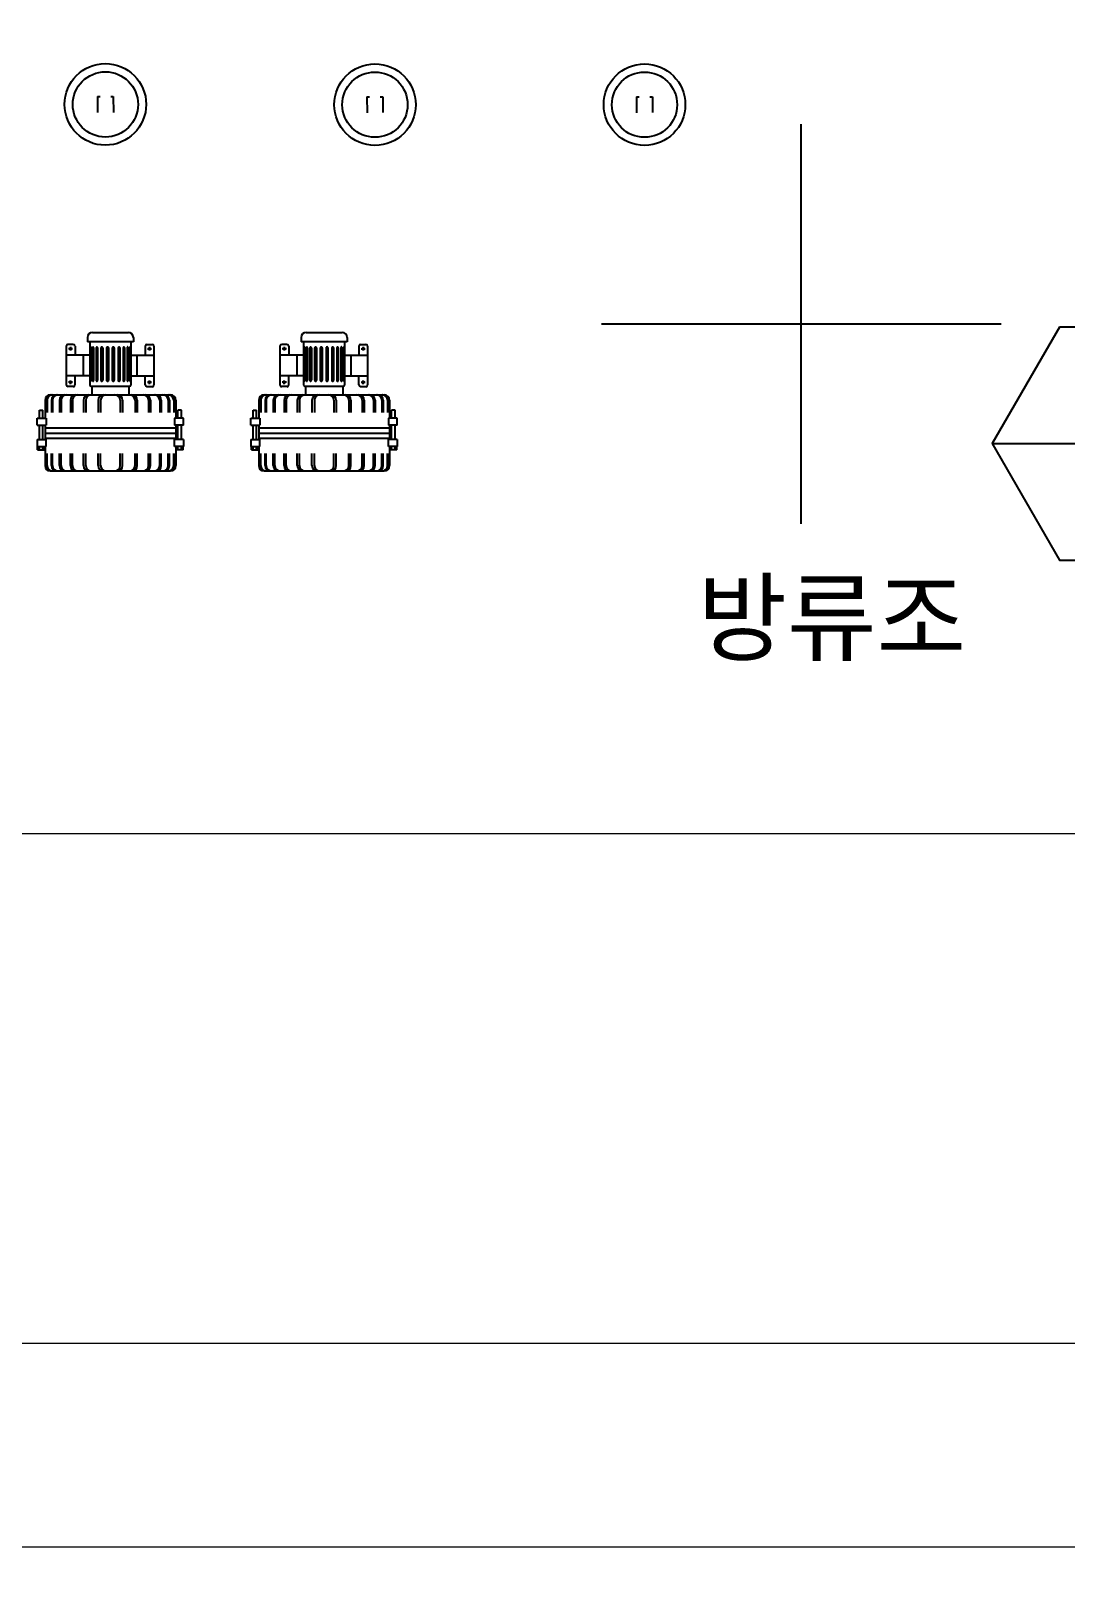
# Model space of a CAD drawing. Header units: millimetres. Extents: x 169673 to 334584, y 156879 to 224061.
# Drawn here: x 275400 to 277429, y 160372 to 163434 of the extents above; entities that cross this region are included whole.
import ezdxf
from ezdxf.enums import TextEntityAlignment as Align

# ---------------------------------------------------------------- set-up
doc = ezdxf.new("R2010")
doc.units = ezdxf.units.MM
doc.header["$LTSCALE"] = 40
doc.header["$MEASUREMENT"] = 0
doc.linetypes.add('CEN', pattern=[62, 60, -1, 0, -1])
doc.layers.get('0').update_dxf_attribs({"linetype": 'CONTINUOUS'})
for name, color, linetype in [('--AH-MARK', 240, 'CONTINUOUS'), ('A-DIMS', 7, 'CONTINUOUS'), ('EQUIP', 4, 'CONTINUOUS'), ('해성', 4, 'CONTINUOUS')]:
    doc.layers.add(name, color=color, linetype=linetype)
doc.layers.add('A-AXIS-LINE', color=1, linetype='CEN', lineweight=15)
doc.layers.add('A-MKXX-NAME', color=3, linetype='CONTINUOUS', lineweight=25)
doc.layers.add('A-XXXX-NPLT', color=144, linetype='CONTINUOUS', lineweight=15, plot=False)
doc.styles.add('HY울릉도L', font='')
doc.styles.add('맑은고딕', font='malgun.ttf')
doc.styles.get('HY울릉도L').set_extended_font_data('HYwulM')
doc.dimstyles.new('CDIM', dxfattribs={"dimtxt": 3, "dimasz": 1.5, "dimexe": 2, "dimexo": 1, "dimgap": 1, "dimtad": 1, "dimdec": 0, "dimrnd": 0.5, "dimzin": 0, "dimdsep": 32, "dimlunit": 6, "dimtxsty": 'HY울릉도L', "dimblk1": '_CIDOT', "dimblk2": '_CIDOT', "dimsah": 1, "dimcen": 5.5, "dimclrd": 2, "dimclre": 2, "dimclrt": 7, "dimadec": 0, "dimazin": 0, "dimtfac": 1, "dimtdec": 0, "dimtix": 1, "dimtmove": 2, "dimatfit": 1, "dimldrblk": '_CIDOT', "dimfxl": 1, "dimtolj": 1, "dimtzin": 0, "dimlwd": -1, "dimarcsym": 0})

# ---------------------------------------------------------------- blocks, each defined once
blk = doc.blocks.new('b1')
at = {"color": 4}
for p, q in [((286865.1, 240047.1), (286935.6, 240047.1)), ((287284.3, 240047.1), (287354.8, 240047.1)), ((286813.7, 240020), (286813.7, 239943.9)), ((286827.4, 240023.5), (286817.1, 240023.5)), ((286822.3, 240018.7), (286822.3, 240011.4)), ((286830.9, 240020), (286830.9, 240002.2)), ((286855.3, 240037.3), (286855.3, 240028.2)), ((286945.4, 240028.2), (286855.3, 240028.2)), ((286860.2, 240028.2), (286860.2, 239943.7)), ((286861.3, 240016.4), (286861.3, 239953)), ((286862.3, 240016.4), (286862.3, 239953)), ((286865.5, 240016.4), (286865.5, 239953)), ((286867.5, 240016.4), (286867.5, 239953)), ((286872.5, 240016.4), (286872.5, 239953)), ((286875.3, 240016.4), (286875.3, 239953)), ((286881.8, 240016.4), (286881.8, 239953)), ((286885.2, 240016.4), (286885.2, 239953)), ((286892.8, 240016.4), (286892.8, 239953)), ((286896.6, 240016.4), (286896.6, 239953)), ((286904.1, 240016.4), (286904.1, 239953)), ((286907.8, 240016.4), (286907.8, 239953)), ((286915.5, 240016.4), (286915.5, 239953)), ((286918.9, 240016.4), (286918.9, 239953)), ((286925.4, 240016.4), (286925.4, 239953)), ((286928.2, 240016.4), (286928.2, 239953)), ((286933.2, 240016.4), (286933.2, 239953)), ((286935.2, 240016.4), (286935.2, 239953)), ((286938.4, 240016.4), (286938.4, 239953)), ((286939.4, 240016.4), (286939.4, 239953)), ((286940.5, 240028.2), (286940.5, 239943.7)), ((286945.4, 240037.3), (286945.4, 240028.2)), ((286968.6, 240020), (286968.6, 240002.2)), ((286972, 240023.5), (286982.3, 240023.5)), ((286977.2, 240018.7), (286977.2, 240011.4)), ((286985.8, 240020), (286985.8, 239943.9)), ((287232.9, 240020), (287232.9, 239943.9)), ((287246.7, 240023.5), (287236.4, 240023.5)), ((287241.5, 240018.7), (287241.5, 240011.4)), ((287250.1, 240020), (287250.1, 240002.2)), ((287274.5, 240037.3), (287274.5, 240028.2)), ((287364.6, 240028.2), (287274.5, 240028.2)), ((287279.4, 240028.2), (287279.4, 239943.7)), ((287280.5, 240016.4), (287280.5, 239953)), ((287281.6, 240016.4), (287281.6, 239953)), ((287284.7, 240016.4), (287284.7, 239953)), ((287286.7, 240016.4), (287286.7, 239953)), ((287291.7, 240016.4), (287291.7, 239953)), ((287294.5, 240016.4), (287294.5, 239953)), ((287301, 240016.4), (287301, 239953)), ((287304.4, 240016.4), (287304.4, 239953)), ((287312.1, 240016.4), (287312.1, 239953)), ((287315.9, 240016.4), (287315.9, 239953)), ((287323.3, 240016.4), (287323.3, 239953)), ((287327.1, 240016.4), (287327.1, 239953)), ((287334.7, 240016.4), (287334.7, 239953)), ((287338.1, 240016.4), (287338.1, 239953)), ((287344.7, 240016.4), (287344.7, 239953)), ((287347.4, 240016.4), (287347.4, 239953)), ((287352.5, 240016.4), (287352.5, 239953)), ((287354.4, 240016.4), (287354.4, 239953)), ((287357.6, 240016.4), (287357.6, 239953)), ((287358.6, 240016.4), (287358.6, 239953)), ((287359.7, 240028.2), (287359.7, 239943.7)), ((287364.6, 240037.3), (287364.6, 240028.2)), ((287387.8, 240020), (287387.8, 240002.2)), ((287391.2, 240023.5), (287401.5, 240023.5)), ((287396.4, 240018.7), (287396.4, 240011.4)), ((287405, 240020), (287405, 239943.9)), ((286859, 240002.2), (286813.7, 240002.2)), ((286826.3, 240014.9), (286818.3, 240014.9)), ((286847, 240002.2), (286847, 239961.8)), ((286940.5, 240002.2), (286985.8, 240002.2)), ((286952.5, 240002.2), (286952.5, 239961.8)), ((286973.2, 240014.9), (286981.2, 240014.9)), ((287278.2, 240002.2), (287232.9, 240002.2)), ((287245.5, 240014.9), (287237.5, 240014.9)), ((287266.2, 240002.2), (287266.2, 239961.8)), ((287359.7, 240002.2), (287405, 240002.2)), ((287371.7, 240002.2), (287371.7, 239961.8)), ((287392.4, 240014.9), (287400.4, 240014.9)), ((286859, 239961.8), (286813.7, 239961.8)), ((286830.9, 239943.9), (286830.9, 239961.8)), ((286940.5, 239961.8), (286985.8, 239961.8)), ((286968.6, 239943.9), (286968.6, 239961.8)), ((287278.2, 239961.8), (287232.9, 239961.8)), ((287250.1, 239943.9), (287250.1, 239961.8)), ((287359.7, 239961.8), (287405, 239961.8)), ((287387.8, 239943.9), (287387.8, 239961.8)), ((286782.5, 239924.3), (287018.2, 239924.3)), ((286827.4, 239940.5), (286817.1, 239940.5)), ((286826.3, 239949.1), (286818.3, 239949.1)), ((286822.3, 239945.3), (286822.3, 239952.6)), ((286862.6, 239941.3), (286936.8, 239941.3)), ((286863.9, 239941.3), (286863.9, 239924.3)), ((286936.8, 239941.3), (286936.8, 239924.3)), ((286972, 239940.5), (286982.3, 239940.5)), ((286973.2, 239949.1), (286981.2, 239949.1)), ((286977.2, 239945.3), (286977.2, 239952.6)), ((287201.7, 239924.3), (287437.4, 239924.3)), ((287246.7, 239940.5), (287236.4, 239940.5)), ((287245.5, 239949.1), (287237.5, 239949.1)), ((287241.5, 239945.3), (287241.5, 239952.6)), ((287281.9, 239941.3), (287356, 239941.3)), ((287283.1, 239941.3), (287283.1, 239924.3)), ((287356, 239941.3), (287356, 239924.3)), ((287391.2, 239940.5), (287401.5, 239940.5)), ((287392.4, 239949.1), (287400.4, 239949.1)), ((287396.4, 239945.3), (287396.4, 239952.6)), ((286761, 239894.1), (286767.9, 239894.1)), ((286761, 239878.7), (286761, 239894.1)), ((286767.9, 239878.7), (286767.9, 239894.1)), ((286772.1, 239913.9), (286772.1, 239877.2)), ((286775, 239913.9), (286775, 239889.6)), ((286776.1, 239913.9), (286776.1, 239889.6)), ((286784.7, 239913.9), (286784.7, 239889.6)), ((286786.8, 239913.9), (286786.8, 239889.6)), ((286800.6, 239913.9), (286800.6, 239889.6)), ((286803.6, 239913.9), (286803.6, 239889.6)), ((286821.9, 239913.9), (286821.9, 239889.6)), ((286825.7, 239913.9), (286825.7, 239889.6)), ((286847.7, 239913.9), (286847.7, 239889.6)), ((286852, 239913.9), (286852, 239889.6)), ((286876.5, 239913.9), (286876.5, 239889.6)), ((286881.2, 239913.9), (286881.2, 239889.6)), ((286919.4, 239913.9), (286919.4, 239889.6)), ((286924.2, 239913.9), (286924.2, 239889.6)), ((286948.7, 239913.9), (286948.7, 239889.6)), ((286953, 239913.9), (286953, 239889.6)), ((286975, 239913.9), (286975, 239889.6)), ((286978.8, 239913.9), (286978.8, 239889.6)), ((286997.1, 239913.9), (286997.1, 239889.6)), ((287000.1, 239913.9), (287000.1, 239889.6)), ((287013.9, 239913.9), (287013.9, 239889.6)), ((287016, 239913.9), (287016, 239889.6)), ((287024.6, 239913.9), (287024.6, 239889.6)), ((287025.7, 239913.9), (287025.7, 239889.6)), ((287028.6, 239913.9), (287028.6, 239877.2)), ((287032.7, 239878.7), (287032.7, 239894.1)), ((287039.7, 239894.1), (287032.7, 239894.1)), ((287039.7, 239878.7), (287039.7, 239894.1)), ((287180.2, 239894.1), (287187.2, 239894.1)), ((287180.2, 239878.7), (287180.2, 239894.1)), ((287187.2, 239878.7), (287187.2, 239894.1)), ((287191.3, 239913.9), (287191.3, 239877.2)), ((287194.2, 239913.9), (287194.2, 239889.6)), ((287195.3, 239913.9), (287195.3, 239889.6)), ((287203.9, 239913.9), (287203.9, 239889.6)), ((287206, 239913.9), (287206, 239889.6)), ((287219.8, 239913.9), (287219.8, 239889.6)), ((287222.8, 239913.9), (287222.8, 239889.6)), ((287241.1, 239913.9), (287241.1, 239889.6)), ((287244.9, 239913.9), (287244.9, 239889.6)), ((287266.9, 239913.9), (287266.9, 239889.6)), ((287271.3, 239913.9), (287271.3, 239889.6)), ((287295.7, 239913.9), (287295.7, 239889.6)), ((287300.5, 239913.9), (287300.5, 239889.6)), ((287338.7, 239913.9), (287338.7, 239889.6)), ((287343.4, 239913.9), (287343.4, 239889.6)), ((287367.9, 239913.9), (287367.9, 239889.6)), ((287372.3, 239913.9), (287372.3, 239889.6)), ((287394.2, 239913.9), (287394.2, 239889.6)), ((287398, 239913.9), (287398, 239889.6)), ((287416.3, 239913.9), (287416.3, 239889.6)), ((287419.4, 239913.9), (287419.4, 239889.6)), ((287433.1, 239913.9), (287433.1, 239889.6)), ((287435.3, 239913.9), (287435.3, 239889.6)), ((287443.8, 239913.9), (287443.8, 239889.6)), ((287444.9, 239913.9), (287444.9, 239889.6)), ((287447.8, 239913.9), (287447.8, 239877.2)), ((287452, 239878.7), (287452, 239894.1)), ((287458.9, 239894.1), (287452, 239894.1)), ((287458.9, 239878.7), (287458.9, 239894.1)), ((286756.8, 239878.7), (286774.3, 239878.7)), ((286756.8, 239864.9), (286756.8, 239878.7)), ((286756.8, 239864.9), (286774.3, 239864.9)), ((286761, 239837.1), (286761, 239864.9)), ((286767.9, 239837.1), (286767.9, 239864.9)), ((286772.1, 239864.9), (286772.1, 239837.1)), ((286774.3, 239878.7), (286774.3, 239864.9)), ((287026.4, 239878.7), (287026.4, 239864.9)), ((287043.8, 239878.7), (287026.4, 239878.7)), ((287043.8, 239864.9), (287026.4, 239864.9)), ((287028.6, 239864.9), (287028.6, 239837.1)), ((287032.7, 239837.1), (287032.7, 239864.9)), ((287039.7, 239837.1), (287039.7, 239864.9)), ((287043.8, 239864.9), (287043.8, 239878.7)), ((287176.1, 239878.7), (287193.5, 239878.7)), ((287176.1, 239864.9), (287176.1, 239878.7)), ((287176.1, 239864.9), (287193.5, 239864.9)), ((287180.2, 239837.1), (287180.2, 239864.9)), ((287187.2, 239837.1), (287187.2, 239864.9)), ((287191.3, 239864.9), (287191.3, 239837.1)), ((287193.5, 239878.7), (287193.5, 239864.9)), ((287445.7, 239878.7), (287445.7, 239864.9)), ((287463.1, 239878.7), (287445.7, 239878.7)), ((287463.1, 239864.9), (287445.7, 239864.9)), ((287447.8, 239864.9), (287447.8, 239837.1)), ((287452, 239837.1), (287452, 239864.9)), ((287458.9, 239837.1), (287458.9, 239864.9)), ((287463.1, 239864.9), (287463.1, 239878.7)), ((286756.8, 239837.1), (286774.3, 239837.1)), ((286756.8, 239837.1), (286756.8, 239823.2)), ((286772.1, 239859.9), (287028.6, 239859.9)), ((286772.1, 239849.5), (287028.6, 239849.5)), ((286772.1, 239839.1), (287028.6, 239839.1)), ((286774.3, 239823.2), (286774.3, 239837.1)), ((287026.4, 239823.2), (287026.4, 239837.1)), ((287043.8, 239837.1), (287026.4, 239837.1)), ((287043.8, 239837.1), (287043.8, 239823.2)), ((287176.1, 239837.1), (287193.5, 239837.1)), ((287176.1, 239837.1), (287176.1, 239823.2)), ((287191.3, 239859.9), (287447.8, 239859.9)), ((287191.3, 239849.5), (287447.8, 239849.5)), ((287191.3, 239839.1), (287447.8, 239839.1)), ((287193.5, 239823.2), (287193.5, 239837.1)), ((287445.7, 239823.2), (287445.7, 239837.1)), ((287463.1, 239837.1), (287445.7, 239837.1)), ((287463.1, 239837.1), (287463.1, 239823.2)), ((286756.8, 239823.2), (286774.3, 239823.2)), ((286757.5, 239816.3), (286757.5, 239823.2)), ((286757.5, 239816.3), (286771.4, 239816.3)), ((286761, 239816.3), (286761, 239823.2)), ((286767.9, 239816.3), (286767.9, 239823.2)), ((286771.4, 239816.3), (286771.4, 239823.2)), ((286772.1, 239823.2), (286772.1, 239785.5)), ((286775, 239785.5), (286775, 239809.4)), ((286776.1, 239785.5), (286776.1, 239809.4)), ((286784.7, 239785.5), (286784.7, 239809.4)), ((286786.8, 239785.5), (286786.8, 239809.4)), ((286800.6, 239785.5), (286800.6, 239809.4)), ((286803.6, 239785.5), (286803.6, 239809.4)), ((286821.9, 239785.5), (286821.9, 239809.4)), ((286825.7, 239785.5), (286825.7, 239809.4)), ((286847.7, 239785.5), (286847.7, 239809.4)), ((286852, 239785.5), (286852, 239809.4)), ((286876.5, 239785.5), (286876.5, 239809.4)), ((286881.2, 239785.5), (286881.2, 239809.4)), ((286919.4, 239785.5), (286919.4, 239809.4)), ((286924.2, 239785.5), (286924.2, 239809.4)), ((286948.7, 239785.5), (286948.7, 239809.4)), ((286953, 239785.5), (286953, 239809.4)), ((286975, 239785.5), (286975, 239809.4)), ((286978.8, 239785.5), (286978.8, 239809.4)), ((286997.1, 239785.5), (286997.1, 239809.4)), ((287000.1, 239785.5), (287000.1, 239809.4)), ((287013.9, 239785.5), (287013.9, 239809.4)), ((287016, 239785.5), (287016, 239809.4)), ((287024.6, 239785.5), (287024.6, 239809.4)), ((287025.7, 239785.5), (287025.7, 239809.4)), ((287043.8, 239823.2), (287026.4, 239823.2)), ((287028.6, 239823.2), (287028.6, 239785.5)), ((287029.3, 239816.3), (287029.3, 239823.2)), ((287043.2, 239816.3), (287029.3, 239816.3)), ((287032.7, 239816.3), (287032.7, 239823.2)), ((287039.7, 239816.3), (287039.7, 239823.2)), ((287043.2, 239816.3), (287043.2, 239823.2)), ((287176.1, 239823.2), (287193.5, 239823.2)), ((287176.8, 239816.3), (287176.8, 239823.2)), ((287176.8, 239816.3), (287190.6, 239816.3)), ((287180.2, 239816.3), (287180.2, 239823.2)), ((287187.2, 239816.3), (287187.2, 239823.2)), ((287190.6, 239816.3), (287190.6, 239823.2)), ((287191.3, 239823.2), (287191.3, 239785.5)), ((287194.2, 239785.5), (287194.2, 239809.4)), ((287195.3, 239785.5), (287195.3, 239809.4)), ((287203.9, 239785.5), (287203.9, 239809.4)), ((287206, 239785.5), (287206, 239809.4)), ((287219.8, 239785.5), (287219.8, 239809.4)), ((287222.8, 239785.5), (287222.8, 239809.4)), ((287241.1, 239785.5), (287241.1, 239809.4)), ((287244.9, 239785.5), (287244.9, 239809.4)), ((287266.9, 239785.5), (287266.9, 239809.4)), ((287271.3, 239785.5), (287271.3, 239809.4)), ((287295.7, 239785.5), (287295.7, 239809.4)), ((287300.5, 239785.5), (287300.5, 239809.4)), ((287338.7, 239785.5), (287338.7, 239809.4)), ((287343.4, 239785.5), (287343.4, 239809.4)), ((287367.9, 239785.5), (287367.9, 239809.4)), ((287372.3, 239785.5), (287372.3, 239809.4)), ((287394.2, 239785.5), (287394.2, 239809.4)), ((287398, 239785.5), (287398, 239809.4)), ((287416.3, 239785.5), (287416.3, 239809.4)), ((287419.4, 239785.5), (287419.4, 239809.4)), ((287433.1, 239785.5), (287433.1, 239809.4)), ((287435.3, 239785.5), (287435.3, 239809.4)), ((287443.8, 239785.5), (287443.8, 239809.4)), ((287444.9, 239785.5), (287444.9, 239809.4)), ((287463.1, 239823.2), (287445.7, 239823.2)), ((287447.8, 239823.2), (287447.8, 239785.5)), ((287448.5, 239816.3), (287448.5, 239823.2)), ((287462.4, 239816.3), (287448.5, 239816.3)), ((287452, 239816.3), (287452, 239823.2)), ((287458.9, 239816.3), (287458.9, 239823.2)), ((287462.4, 239816.3), (287462.4, 239823.2)), ((286782.5, 239775.1), (287018.2, 239775.1)), ((287201.7, 239775.1), (287437.4, 239775.1))]:
    blk.add_line(p, q, dxfattribs=at)
for centre in [(286822.3, 240014.9), (286977.2, 240014.9), (287241.5, 240014.9), (287396.4, 240014.9), (286822.3, 239949.1), (286977.2, 239949.1), (287241.5, 239949.1), (287396.4, 239949.1)]:
    blk.add_circle(centre, 1.8, dxfattribs=at)
for centre, radius, start, end in [((286865.1, 240037.3), 9.81, 90, 180), ((286935.6, 240037.3), 9.81, 0, 90), ((287284.3, 240037.3), 9.81, 90, 180), ((287354.8, 240037.3), 9.81, 0, 90), ((286817.1, 240020), 3.43, 90, 180), ((286827.4, 240020), 3.43, 0, 90), ((286868.9, 240016.4), 7.57, 173.8809, 180), ((286865.4, 240016.8), 4.03, 165.4892, 173.8809), ((286863.2, 240017.4), 1.76, 148.001, 165.4892), ((286861.8, 240018.2), 0.174, 31.999, 148.001), ((286860.5, 240017.4), 1.76, 14.5108, 31.999), ((286858.3, 240016.8), 4.03, 6.1191, 14.5108), ((286854.8, 240016.4), 7.57, 360, 6.1191), ((286869.4, 240016.4), 3.91, 168.2991, 180), ((286868, 240016.7), 2.43, 153.4349, 168.2991), ((286867, 240017.2), 1.41, 129.6393, 153.4349), ((286866.5, 240017.9), 0.521, 50.3607, 129.6393), ((286865.9, 240017.2), 1.41, 26.5651, 50.3607), ((286865, 240016.7), 2.43, 11.7009, 26.5651), ((286863.5, 240016.4), 3.91, 0, 11.7009), ((286875.2, 240016.4), 2.76, 163.6751, 180), ((286874.6, 240016.6), 2.06, 144.7356, 163.6751), ((286874.1, 240016.9), 1.53, 120.3612, 144.7356), ((286873.9, 240017.4), 0.997, 59.6388, 120.3612), ((286873.6, 240016.9), 1.53, 35.2644, 59.6388), ((286873.2, 240016.6), 2.06, 16.3249, 35.2644), ((286872.5, 240016.4), 2.76, 360, 16.3249), ((286884.1, 240016.4), 2.26, 160.2661, 180), ((286883.8, 240016.5), 1.97, 139.1066, 160.2661), ((286883.6, 240016.7), 1.74, 115.5614, 139.1066), ((286883.5, 240016.9), 1.48, 64.4386, 115.5614), ((286883.4, 240016.7), 1.74, 40.8934, 64.4386), ((286883.2, 240016.5), 1.97, 19.7339, 40.8934), ((286883, 240016.4), 2.26, 0, 19.7339), ((286894.9, 240016.4), 2.03, 158.1937, 180), ((286894.8, 240016.5), 1.96, 135.993, 158.1937), ((286894.8, 240016.5), 1.9, 113.2109, 135.993), ((286894.7, 240016.6), 1.83, 66.7891, 113.2109), ((286894.7, 240016.5), 1.9, 44.007, 66.7891), ((286894.7, 240016.5), 1.96, 21.8063, 44.007), ((286894.6, 240016.4), 2.03, 0, 21.8063), ((286906.1, 240016.4), 2.03, 158.1937, 180), ((286906, 240016.5), 1.96, 135.993, 158.1937), ((286906, 240016.5), 1.9, 113.2109, 135.993), ((286906, 240016.6), 1.83, 66.7891, 113.2109), ((286905.9, 240016.5), 1.9, 44.007, 66.7891), ((286905.9, 240016.5), 1.96, 21.8063, 44.007), ((286905.8, 240016.4), 2.03, 0, 21.8063), ((286917.7, 240016.4), 2.26, 160.2661, 180), ((286917.5, 240016.5), 1.97, 139.1066, 160.2661), ((286917.3, 240016.7), 1.74, 115.5614, 139.1066), ((286917.2, 240016.9), 1.48, 64.4386, 115.5614), ((286917.1, 240016.7), 1.74, 40.8934, 64.4386), ((286916.9, 240016.5), 1.97, 19.7339, 40.8934), ((286916.6, 240016.4), 2.26, 360, 19.7339), ((286928.2, 240016.4), 2.76, 163.6751, 180), ((286927.5, 240016.6), 2.06, 144.7356, 163.6751), ((286927.1, 240016.9), 1.53, 120.3612, 144.7356), ((286926.8, 240017.4), 0.997, 59.6388, 120.3612), ((286926.5, 240016.9), 1.53, 35.2644, 59.6388), ((286926.1, 240016.6), 2.06, 16.3249, 35.2644), ((286925.4, 240016.4), 2.76, 360, 16.3249), ((286937.1, 240016.4), 3.91, 168.2991, 180), ((286935.7, 240016.7), 2.43, 153.4349, 168.2991), ((286934.8, 240017.2), 1.41, 129.6393, 153.4349), ((286934.2, 240017.9), 0.521, 90, 129.6393), ((286934.2, 240017.9), 0.521, 50.3607, 90), ((286933.6, 240017.2), 1.41, 26.5651, 50.3607), ((286932.7, 240016.7), 2.43, 11.7009, 26.5651), ((286931.3, 240016.4), 3.91, 360, 11.7009), ((286942.4, 240016.8), 4.03, 165.4892, 173.8809), ((286945.9, 240016.4), 7.57, 173.8809, 180), ((286940.2, 240017.4), 1.76, 148.001, 165.4892), ((286938.9, 240018.2), 0.174, 31.999, 148.001), ((286937.5, 240017.4), 1.76, 14.5108, 31.999), ((286935.3, 240016.8), 4.03, 6.1191, 14.5108), ((286931.8, 240016.4), 7.57, 360, 6.1191), ((286972, 240020), 3.43, 90, 180), ((286982.3, 240020), 3.43, 0, 90), ((287236.4, 240020), 3.43, 90, 180), ((287246.7, 240020), 3.43, 0, 90), ((287288.1, 240016.4), 7.57, 173.8809, 180), ((287284.6, 240016.8), 4.03, 165.4892, 173.8809), ((287282.4, 240017.4), 1.76, 148.001, 165.4892), ((287281.1, 240018.2), 0.174, 31.999, 148.001), ((287279.7, 240017.4), 1.76, 14.5108, 31.999), ((287277.5, 240016.8), 4.03, 6.1191, 14.5108), ((287274, 240016.4), 7.57, 360, 6.1191), ((287288.6, 240016.4), 3.91, 168.2991, 180), ((287287.2, 240016.7), 2.43, 153.4349, 168.2991), ((287286.3, 240017.2), 1.41, 129.6393, 153.4349), ((287285.7, 240017.9), 0.521, 50.3607, 129.6393), ((287285.1, 240017.2), 1.41, 26.5651, 50.3607), ((287284.2, 240016.7), 2.43, 11.7009, 26.5651), ((287282.8, 240016.4), 3.91, 0, 11.7009), ((287294.5, 240016.4), 2.76, 163.6751, 180), ((287293.8, 240016.6), 2.06, 144.7356, 163.6751), ((287293.4, 240016.9), 1.53, 120.3612, 144.7356), ((287293.1, 240017.4), 0.997, 59.6388, 120.3612), ((287292.8, 240016.9), 1.53, 35.2644, 59.6388), ((287292.4, 240016.6), 2.06, 16.3249, 35.2644), ((287291.7, 240016.4), 2.76, 360, 16.3249), ((287303.3, 240016.4), 2.26, 160.2661, 180), ((287303, 240016.5), 1.97, 139.1066, 160.2661), ((287302.9, 240016.7), 1.74, 115.5614, 139.1066), ((287302.7, 240016.9), 1.48, 64.4386, 115.5614), ((287302.6, 240016.7), 1.74, 40.8934, 64.4386), ((287302.5, 240016.5), 1.97, 19.7339, 40.8934), ((287302.2, 240016.4), 2.26, 0, 19.7339), ((287314.1, 240016.4), 2.03, 158.1937, 180), ((287314, 240016.5), 1.96, 135.993, 158.1937), ((287314, 240016.5), 1.9, 113.2109, 135.993), ((287314, 240016.6), 1.83, 66.7891, 113.2109), ((287313.9, 240016.5), 1.9, 44.007, 66.7891), ((287313.9, 240016.5), 1.96, 21.8063, 44.007), ((287313.8, 240016.4), 2.03, 0, 21.8063), ((287325.3, 240016.4), 2.03, 158.1937, 180), ((287325.2, 240016.5), 1.96, 135.993, 158.1937), ((287325.2, 240016.5), 1.9, 113.2109, 135.993), ((287325.2, 240016.6), 1.83, 66.7891, 113.2109), ((287325.2, 240016.5), 1.9, 44.007, 66.7891), ((287325.1, 240016.5), 1.96, 21.8063, 44.007), ((287325, 240016.4), 2.03, 0, 21.8063), ((287337, 240016.4), 2.26, 160.2661, 180), ((287336.7, 240016.5), 1.97, 139.1066, 160.2661), ((287336.5, 240016.7), 1.74, 115.5614, 139.1066), ((287336.4, 240016.9), 1.48, 64.4386, 115.5614), ((287336.3, 240016.7), 1.74, 40.8934, 64.4386), ((287336.1, 240016.5), 1.97, 19.7339, 40.8934), ((287335.8, 240016.4), 2.26, 360, 19.7339), ((287347.4, 240016.4), 2.76, 163.6751, 180), ((287346.7, 240016.6), 2.06, 144.7356, 163.6751), ((287346.3, 240016.9), 1.53, 120.3612, 144.7356), ((287346, 240017.4), 0.997, 59.6388, 120.3612), ((287345.8, 240016.9), 1.53, 35.2644, 59.6388), ((287345.3, 240016.6), 2.06, 16.3249, 35.2644), ((287344.7, 240016.4), 2.76, 360, 16.3249), ((287354.9, 240016.7), 2.43, 153.4349, 168.2991), ((287356.4, 240016.4), 3.91, 168.2991, 180), ((287354, 240017.2), 1.41, 129.6393, 153.4349), ((287353.4, 240017.9), 0.521, 90, 129.6393), ((287353.4, 240017.9), 0.521, 50.3607, 90), ((287352.9, 240017.2), 1.41, 26.5651, 50.3607), ((287352, 240016.7), 2.43, 11.7009, 26.5651), ((287350.5, 240016.4), 3.91, 360, 11.7009), ((287361.6, 240016.8), 4.03, 165.4892, 173.8809), ((287365.2, 240016.4), 7.57, 173.8809, 180), ((287359.4, 240017.4), 1.76, 148.001, 165.4892), ((287358.1, 240018.2), 0.174, 31.999, 148.001), ((287356.7, 240017.4), 1.76, 14.5108, 31.999), ((287354.6, 240016.8), 4.03, 6.1191, 14.5108), ((287351, 240016.4), 7.57, 360, 6.1191), ((287391.2, 240020), 3.43, 90, 180), ((287401.5, 240020), 3.43, 0, 90), ((286782.5, 239913.9), 10.4, 90, 180), ((286785.4, 239913.9), 10.4, 90, 180), ((286786.5, 239913.9), 10.4, 90, 180), ((286795.1, 239913.9), 10.4, 90, 180), ((286797.2, 239913.9), 10.4, 90, 180), ((286811, 239913.9), 10.4, 90, 180), ((286814, 239913.9), 10.4, 90, 180), ((286817.1, 239943.9), 3.43, 180, 270), ((286832.3, 239913.9), 10.4, 90, 180), ((286836.1, 239913.9), 10.4, 90, 180), ((286827.4, 239943.9), 3.43, 270, 0), ((286858.1, 239913.9), 10.4, 90, 180), ((286862.4, 239913.9), 10.4, 90, 180), ((286862.6, 239943.7), 2.45, 180, 270), ((286868.9, 239953), 7.57, 180, 186.1191), ((286865.4, 239952.6), 4.03, 186.1191, 194.5108), ((286863.2, 239952.1), 1.76, 194.5108, 211.999), ((286861.8, 239951.2), 0.174, 211.999, 328.001), ((286860.5, 239952.1), 1.76, 328.001, 345.4892), ((286858.3, 239952.6), 4.03, 345.4892, 353.8809), ((286854.8, 239953), 7.57, 353.8809, 0), ((286869.4, 239953), 3.91, 180, 191.7009), ((286868, 239952.7), 2.43, 191.7009, 206.5651), ((286867, 239952.3), 1.41, 206.5651, 230.3607), ((286866.5, 239951.6), 0.521, 230.3607, 309.6393), ((286865.9, 239952.3), 1.41, 309.6393, 333.4349), ((286865, 239952.7), 2.43, 333.4349, 348.2991), ((286863.5, 239953), 3.91, 348.2991, 360), ((286875.2, 239953), 2.76, 180, 196.3249), ((286874.6, 239952.8), 2.06, 196.3249, 215.2644), ((286874.1, 239952.5), 1.53, 215.2644, 239.6388), ((286873.9, 239952.1), 0.997, 239.6388, 300.3612), ((286873.6, 239952.5), 1.53, 300.3612, 324.7356), ((286873.2, 239952.8), 2.06, 324.7356, 343.6751), ((286872.5, 239953), 2.76, 343.6751, 0), ((286886.9, 239913.9), 10.4, 90, 180), ((286891.6, 239913.9), 10.4, 90, 180), ((286884.1, 239953), 2.26, 180, 199.7339), ((286883.8, 239952.9), 1.97, 199.7339, 220.8934), ((286883.6, 239952.8), 1.74, 220.8934, 244.4386), ((286883.5, 239952.5), 1.48, 244.4385, 295.5615), ((286883.4, 239952.8), 1.74, 295.5614, 319.1066), ((286883.2, 239952.9), 1.97, 319.1066, 340.2661), ((286883, 239953), 2.26, 340.2661, 360), ((286894.9, 239953), 2.03, 180, 201.8063), ((286894.8, 239953), 1.96, 201.8063, 224.007), ((286894.8, 239953), 1.9, 224.007, 246.7891), ((286894.7, 239952.9), 1.83, 246.7891, 293.2109), ((286894.7, 239953), 1.9, 293.2109, 315.993), ((286894.7, 239953), 1.96, 315.993, 338.1937), ((286894.6, 239953), 2.03, 338.1937, 0), ((286906.1, 239953), 2.03, 180, 201.8063), ((286906, 239953), 1.96, 201.8063, 224.007), ((286906, 239953), 1.9, 224.007, 246.7891), ((286906, 239952.9), 1.83, 246.7891, 293.2109), ((286905.9, 239953), 1.9, 293.2109, 315.993), ((286905.9, 239953), 1.96, 315.993, 338.1937), ((286905.8, 239953), 2.03, 338.1937, 0), ((286909, 239913.9), 10.4, 0, 90), ((286913.8, 239913.9), 10.4, 0, 90), ((286917.7, 239953), 2.26, 180, 199.7339), ((286917.5, 239952.9), 1.97, 199.7339, 220.8934), ((286917.3, 239952.8), 1.74, 220.8934, 244.4386), ((286917.2, 239952.5), 1.48, 244.4385, 295.5615), ((286917.1, 239952.8), 1.74, 295.5614, 319.1066), ((286916.9, 239952.9), 1.97, 319.1066, 340.2661), ((286916.6, 239953), 2.26, 340.2661, 0), ((286928.2, 239953), 2.76, 180, 196.3249), ((286927.5, 239952.8), 2.06, 196.3249, 215.2644), ((286927.1, 239952.5), 1.53, 215.2644, 239.6388), ((286926.8, 239952.1), 0.997, 239.6388, 300.3612), ((286926.5, 239952.5), 1.53, 300.3612, 324.7356), ((286926.1, 239952.8), 2.06, 324.7356, 343.6751), ((286925.4, 239953), 2.76, 343.6751, 0), ((286937.1, 239953), 3.91, 180, 191.7009), ((286935.7, 239952.7), 2.43, 191.7009, 206.5651), ((286934.8, 239952.3), 1.41, 206.5651, 230.3607), ((286934.2, 239951.6), 0.521, 230.3607, 270), ((286934.2, 239951.6), 0.521, 270, 309.6393), ((286933.6, 239952.3), 1.41, 309.6393, 333.4349), ((286932.7, 239952.7), 2.43, 333.4349, 348.2991), ((286931.3, 239953), 3.91, 348.2991, 0), ((286938, 239943.7), 2.45, 270, 0), ((286938.2, 239913.9), 10.4, 0, 90), ((286945.9, 239953), 7.57, 180, 186.1191), ((286942.4, 239952.6), 4.03, 186.1191, 194.5108), ((286940.2, 239952.1), 1.76, 194.5108, 211.999), ((286938.9, 239951.2), 0.174, 211.999, 328.001), ((286937.5, 239952.1), 1.76, 328.001, 345.4892), ((286935.3, 239952.6), 4.03, 345.4892, 353.8809), ((286931.8, 239953), 7.57, 353.8809, 0), ((286942.6, 239913.9), 10.4, 0, 90), ((286964.6, 239913.9), 10.4, 0, 90), ((286968.4, 239913.9), 10.4, 0, 90), ((286972, 239943.9), 3.43, 180, 270), ((286982.3, 239943.9), 3.43, 270, 0), ((286986.7, 239913.9), 10.4, 0, 90), ((286989.7, 239913.9), 10.4, 0, 90), ((287003.5, 239913.9), 10.4, 0, 90), ((287005.6, 239913.9), 10.4, 0, 90), ((287014.2, 239913.9), 10.4, 0, 90), ((287015.3, 239913.9), 10.4, 0, 90), ((287018.2, 239913.9), 10.4, 0, 90), ((287201.7, 239913.9), 10.4, 90, 180), ((287204.6, 239913.9), 10.4, 90, 180), ((287205.7, 239913.9), 10.4, 90, 180), ((287214.3, 239913.9), 10.4, 90, 180), ((287216.4, 239913.9), 10.4, 90, 180), ((287230.2, 239913.9), 10.4, 90, 180), ((287233.2, 239913.9), 10.4, 90, 180), ((287236.4, 239943.9), 3.43, 180, 270), ((287251.5, 239913.9), 10.4, 90, 180), ((287255.3, 239913.9), 10.4, 90, 180), ((287246.7, 239943.9), 3.43, 270, 0), ((287277.3, 239913.9), 10.4, 90, 180), ((287281.7, 239913.9), 10.4, 90, 180), ((287281.9, 239943.7), 2.45, 180, 270), ((287288.1, 239953), 7.57, 180, 186.1191), ((287284.6, 239952.6), 4.03, 186.1191, 194.5108), ((287282.4, 239952.1), 1.76, 194.5108, 211.999), ((287281.1, 239951.2), 0.174, 211.999, 328.001), ((287279.7, 239952.1), 1.76, 328.001, 345.4892), ((287277.5, 239952.6), 4.03, 345.4892, 353.8809), ((287274, 239953), 7.57, 353.8809, 0), ((287288.6, 239953), 3.91, 180, 191.7009), ((287287.2, 239952.7), 2.43, 191.7009, 206.5651), ((287286.3, 239952.3), 1.41, 206.5651, 230.3607), ((287285.7, 239951.6), 0.521, 230.3607, 309.6393), ((287285.1, 239952.3), 1.41, 309.6393, 333.4349), ((287284.2, 239952.7), 2.43, 333.4349, 348.2991), ((287282.8, 239953), 3.91, 348.2991, 360), ((287294.5, 239953), 2.76, 180, 196.3249), ((287293.8, 239952.8), 2.06, 196.3249, 215.2644), ((287293.4, 239952.5), 1.53, 215.2644, 239.6388), ((287293.1, 239952.1), 0.997, 239.6388, 300.3612), ((287292.8, 239952.5), 1.53, 300.3612, 324.7356), ((287292.4, 239952.8), 2.06, 324.7356, 343.6751), ((287291.7, 239953), 2.76, 343.6751, 0), ((287306.1, 239913.9), 10.4, 90, 180), ((287310.9, 239913.9), 10.4, 90, 180), ((287303.3, 239953), 2.26, 180, 199.7339), ((287303, 239952.9), 1.97, 199.7339, 220.8934), ((287302.9, 239952.8), 1.74, 220.8934, 244.4386), ((287302.7, 239952.5), 1.48, 244.4385, 295.5615), ((287302.6, 239952.8), 1.74, 295.5614, 319.1066), ((287302.5, 239952.9), 1.97, 319.1066, 340.2661), ((287302.2, 239953), 2.26, 340.2661, 360), ((287314.1, 239953), 2.03, 180, 201.8063), ((287314, 239953), 1.96, 201.8063, 224.007), ((287314, 239953), 1.9, 224.007, 246.7891), ((287314, 239952.9), 1.83, 246.7891, 293.2109), ((287313.9, 239953), 1.9, 293.2109, 315.993), ((287313.9, 239953), 1.96, 315.993, 338.1937), ((287313.8, 239953), 2.03, 338.1937, 0), ((287325.3, 239953), 2.03, 180, 201.8063), ((287325.2, 239953), 1.96, 201.8063, 224.007), ((287325.2, 239953), 1.9, 224.007, 246.7891), ((287325.2, 239952.9), 1.83, 246.7891, 293.2109), ((287325.2, 239953), 1.9, 293.2109, 315.993), ((287325.1, 239953), 1.96, 315.993, 338.1937), ((287325, 239953), 2.03, 338.1937, 0), ((287328.3, 239913.9), 10.4, 0, 90), ((287333, 239913.9), 10.4, 0, 90), ((287337, 239953), 2.26, 180, 199.7339), ((287336.7, 239952.9), 1.97, 199.7339, 220.8934), ((287336.5, 239952.8), 1.74, 220.8934, 244.4386), ((287336.4, 239952.5), 1.48, 244.4385, 295.5615), ((287336.3, 239952.8), 1.74, 295.5614, 319.1066), ((287336.1, 239952.9), 1.97, 319.1066, 340.2661), ((287335.8, 239953), 2.26, 340.2661, 0), ((287347.4, 239953), 2.76, 180, 196.3249), ((287346.7, 239952.8), 2.06, 196.3249, 215.2644), ((287346.3, 239952.5), 1.53, 215.2644, 239.6388), ((287346, 239952.1), 0.997, 239.6388, 300.3612), ((287345.8, 239952.5), 1.53, 300.3612, 324.7356), ((287345.3, 239952.8), 2.06, 324.7356, 343.6751), ((287344.7, 239953), 2.76, 343.6751, 0), ((287356.4, 239953), 3.91, 180, 191.7009), ((287354.9, 239952.7), 2.43, 191.7009, 206.5651), ((287354, 239952.3), 1.41, 206.5651, 230.3607), ((287353.4, 239951.6), 0.521, 230.3607, 270), ((287353.4, 239951.6), 0.521, 270, 309.6393), ((287352.9, 239952.3), 1.41, 309.6393, 333.4349), ((287352, 239952.7), 2.43, 333.4349, 348.2991), ((287350.5, 239953), 3.91, 348.2991, 0), ((287357.3, 239943.7), 2.45, 270, 0), ((287357.5, 239913.9), 10.4, 0, 90), ((287365.2, 239953), 7.57, 180, 186.1191), ((287361.6, 239952.6), 4.03, 186.1191, 194.5108), ((287359.4, 239952.1), 1.76, 194.5108, 211.999), ((287358.1, 239951.2), 0.174, 211.999, 328.001), ((287356.7, 239952.1), 1.76, 328.001, 345.4892), ((287354.6, 239952.6), 4.03, 345.4892, 353.8809), ((287351, 239953), 7.57, 353.8809, 0), ((287361.9, 239913.9), 10.4, 0, 90), ((287383.8, 239913.9), 10.4, 0, 90), ((287387.6, 239913.9), 10.4, 0, 90), ((287391.2, 239943.9), 3.43, 180, 270), ((287401.5, 239943.9), 3.43, 270, 0), ((287405.9, 239913.9), 10.4, 0, 90), ((287409, 239913.9), 10.4, 0, 90), ((287422.7, 239913.9), 10.4, 0, 90), ((287424.9, 239913.9), 10.4, 0, 90), ((287433.4, 239913.9), 10.4, 0, 90), ((287434.5, 239913.9), 10.4, 0, 90), ((287437.4, 239913.9), 10.4, 0, 90), ((286782.5, 239785.5), 10.4, 180, 270), ((286785.4, 239785.5), 10.4, 180, 270), ((286786.5, 239785.5), 10.4, 180, 270), ((286795.1, 239785.5), 10.4, 180, 270), ((286797.2, 239785.5), 10.4, 180, 270), ((286811, 239785.5), 10.4, 180, 270), ((286814, 239785.5), 10.4, 180, 270), ((286832.3, 239785.5), 10.4, 180, 270), ((286836.1, 239785.5), 10.4, 180, 270), ((286858.1, 239785.5), 10.4, 180, 270), ((286862.4, 239785.5), 10.4, 180, 270), ((286886.9, 239785.5), 10.4, 180, 270), ((286891.6, 239785.5), 10.4, 180, 270), ((286909, 239785.5), 10.4, 270, 0), ((286913.8, 239785.5), 10.4, 270, 0), ((286938.2, 239785.5), 10.4, 270, 0), ((286942.6, 239785.5), 10.4, 270, 0), ((286964.6, 239785.5), 10.4, 270, 0), ((286968.4, 239785.5), 10.4, 270, 0), ((286986.7, 239785.5), 10.4, 270, 0), ((286989.7, 239785.5), 10.4, 270, 0), ((287003.5, 239785.5), 10.4, 270, 0), ((287005.6, 239785.5), 10.4, 270, 0), ((287014.2, 239785.5), 10.4, 270, 0), ((287015.3, 239785.5), 10.4, 270, 0), ((287018.2, 239785.5), 10.4, 270, 0), ((287201.7, 239785.5), 10.4, 180, 270), ((287204.6, 239785.5), 10.4, 180, 270), ((287205.7, 239785.5), 10.4, 180, 270), ((287214.3, 239785.5), 10.4, 180, 270), ((287216.4, 239785.5), 10.4, 180, 270), ((287230.2, 239785.5), 10.4, 180, 270), ((287233.2, 239785.5), 10.4, 180, 270), ((287251.5, 239785.5), 10.4, 180, 270), ((287255.3, 239785.5), 10.4, 180, 270), ((287277.3, 239785.5), 10.4, 180, 270), ((287281.7, 239785.5), 10.4, 180, 270), ((287306.1, 239785.5), 10.4, 180, 270), ((287310.9, 239785.5), 10.4, 180, 270), ((287328.3, 239785.5), 10.4, 270, 0), ((287333, 239785.5), 10.4, 270, 0), ((287357.5, 239785.5), 10.4, 270, 0), ((287361.9, 239785.5), 10.4, 270, 0), ((287383.8, 239785.5), 10.4, 270, 0), ((287387.6, 239785.5), 10.4, 270, 0), ((287405.9, 239785.5), 10.4, 270, 0), ((287409, 239785.5), 10.4, 270, 0), ((287422.7, 239785.5), 10.4, 270, 0), ((287424.9, 239785.5), 10.4, 270, 0), ((287433.4, 239785.5), 10.4, 270, 0), ((287434.5, 239785.5), 10.4, 270, 0), ((287437.4, 239785.5), 10.4, 270, 0)]:
    blk.add_arc(centre, radius, start, end, dxfattribs=at)
blk = doc.blocks.new('장비번호')
at = {"layer": '해성', "color": 1}
blk.add_line((76658.9, -138013), (77674, -138013), dxfattribs=at)
blk.add_lwpolyline([(76912.7, -137573.4), (76658.9, -138013), (76912.7, -138452.5), (77420.2, -138452.5), (77674, -138013), (77420.2, -137573.4)], close=True, dxfattribs=at)
blk = doc.blocks.new('_CIDOT')
at = {"color": 0, "linetype": 'ByBlock'}
blk.add_line((2, 0), (-1, 0), dxfattribs=at)
at = {"color": 0, "linetype": 'ByBlock', "const_width": 0.5}
blk.add_lwpolyline([(-0.25, 0, 1), (0.25, 0, 1)], format="xyb", close=True, dxfattribs=at)
blk = doc.blocks.new('*D115')
at = {"layer": 'A-DIMS', "lineweight": -2, "transparency": 16777216}
for p, q in [((274535, 160420), (274535, 159900)), ((279285, 160420), (279285, 159900))]:
    blk.add_line(p, q, dxfattribs=at)
at = {"layer": 'A-DIMS', "transparency": 16777216}
blk.add_line((274595, 159980), (279225, 159980), dxfattribs=at)
at = {"layer": 'A-DIMS', "transparency": 16777216, "xscale": 60, "yscale": 60, "zscale": 60, "rotation": 180}
blk.add_blockref('_CIDOT', (274535, 159980), dxfattribs=at)
at = {"layer": 'A-DIMS', "transparency": 16777216, "xscale": 60, "yscale": 60, "zscale": 60}
blk.add_blockref('_CIDOT', (279285, 159980), dxfattribs=at)
at = {"layer": 'A-DIMS', "color": 3, "transparency": 16777216, "insert": (276910, 160092.1), "char_height": 120, "attachment_point": 5, "style": '맑은고딕'}
blk.add_mtext('\\A1;4,750', dxfattribs=at)

msp = doc.modelspace()

# ---------------------------------------------------------------- linework, layer by layer
at = {"layer": '--AH-MARK', "ltscale": 3}
for points in [[(276910, 162467.9), (276910, 163252.1)], [(276517.9, 162860), (277302.1, 162860)]]:
    msp.add_lwpolyline(points, dxfattribs=at)
at = {"layer": 'A-AXIS-LINE', "ltscale": 50}
msp.add_line((273135, 161860), (280685, 161860), dxfattribs=at)
at = {"layer": 'A-XXXX-NPLT'}
for points in [[(280685, 173160), (273135, 173160), (273135, 160460), (280685, 160460)], [(273535, 160860), (280285, 160860), (280285, 172760), (273535, 172760), (273535, 171460), (275735, 171460), (275735, 170230), (273535, 170230)]]:
    msp.add_lwpolyline(points, close=True, dxfattribs=at)
at = {"layer": 'EQUIP'}
for p, q in [((275529.3, 163306.2), (275534.5, 163306.2)), ((275529.3, 163306.2), (275529.4, 163275)), ((275529.3, 163306.2), (275534.5, 163306.2)), ((275555.4, 163306.3), (275560.5, 163306.3)), ((275560.5, 163306.3), (275560.6, 163275.1)), ((276058.1, 163305.7), (276063.3, 163305.8)), ((276058.1, 163305.7), (276058.2, 163274.5)), ((276084.2, 163305.8), (276089.3, 163305.9)), ((276089.3, 163305.9), (276089.4, 163274.7)), ((276586.9, 163305.7), (276592.2, 163305.8)), ((276586.9, 163305.7), (276587.1, 163274.5)), ((276613, 163305.8), (276618.1, 163305.9)), ((276618.1, 163305.9), (276618.3, 163274.7))]:
    msp.add_line(p, q, dxfattribs=at)
for centre, radius in [((275545, 163290.7), 80), ((276073.8, 163290.2), 80), ((276602.6, 163290.2), 80), ((275545, 163290.7), 64), ((276073.8, 163290.2), 64), ((276602.6, 163290.2), 64)]:
    msp.add_circle(centre, radius, dxfattribs=at)

# ---------------------------------------------------------------- block references
msp.add_blockref('b1', (-11345.5, -77203.7))
at = {"layer": '해성', "color": 2, "xscale": 0.5200000000008956, "yscale": 0.5200000000008956, "zscale": 0.5200000000008956}
msp.add_blockref('장비번호', (237422.2, 234391.9), dxfattribs=at)

# ---------------------------------------------------------------- texts
at = {"layer": 'A-MKXX-NAME', "style": '맑은고딕'}
msp.add_text('방류조', height=140, dxfattribs=at).set_placement((276970, 162283.6), align=Align.MIDDLE_CENTER)

# ---------------------------------------------------------------- dimensions: what is measured, and where the dimension line sits
at = {"layer": 'A-DIMS'}
dim = msp.add_linear_dim(base=(279285, 159980), p1=(274535, 160460), p2=(279285, 160460), dimstyle='CDIM', override={"dimscale": 40, "dimtxsty": '맑은고딕', "dimclrd": 256, "dimclre": 256, "dimclrt": 3}, dxfattribs=at)
dim.commit()
dim.dimension.update_dxf_attribs({"geometry": '*D115', "text_midpoint": (276910, 160092.1)})

doc.saveas('drawing.dxf')
